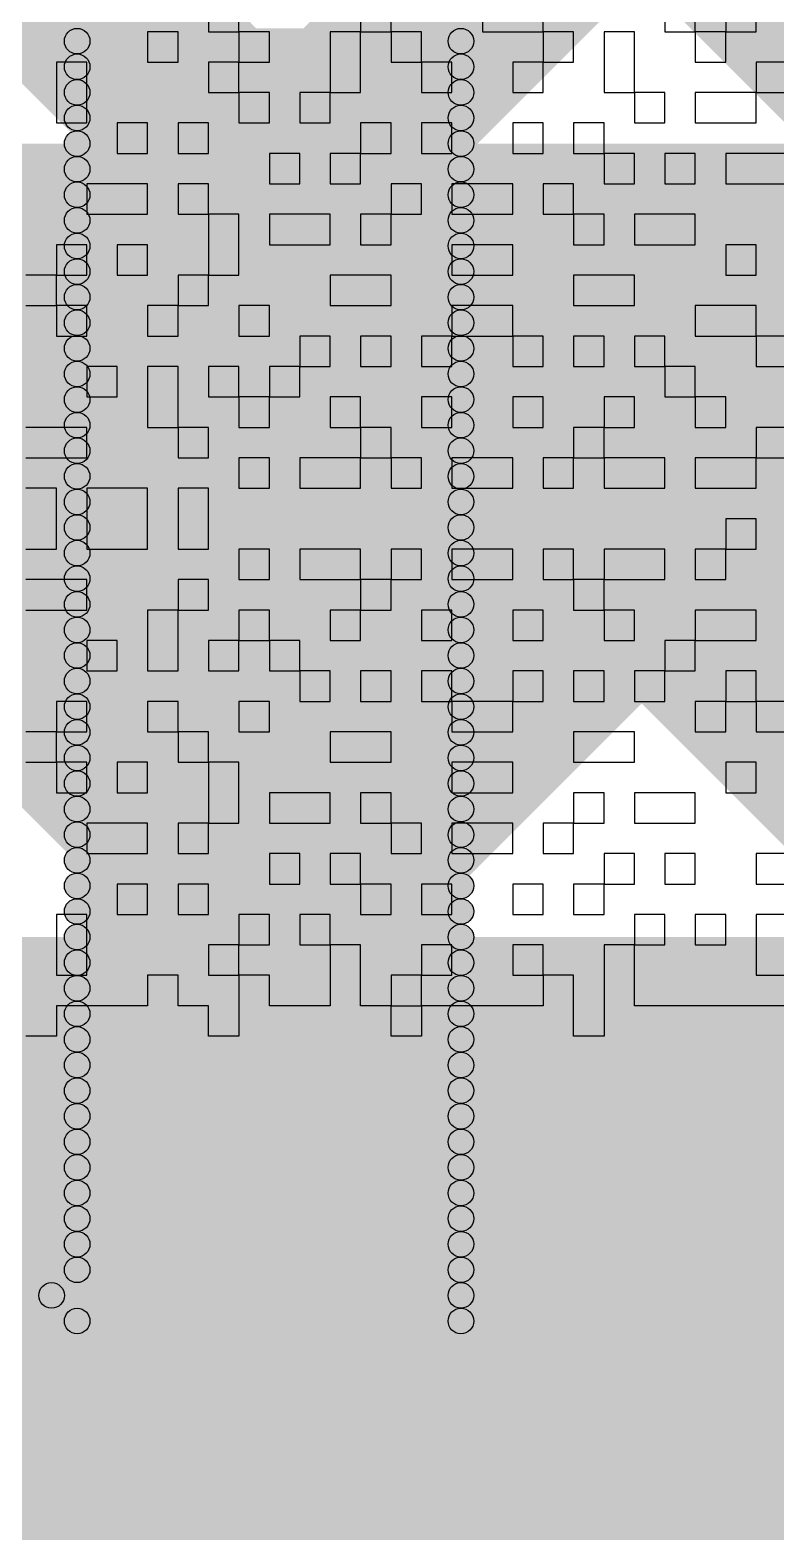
# Model space of a CAD drawing. Header units: millimetres. Extents: x 3.07 to 5.81, y 1.29 to 3.84.
# Drawn here: x 4.3602 to 4.3893, y 1.4328 to 1.4914 of the extents above; entities that cross this region are included whole.
import ezdxf

# ---------------------------------------------------------------- set-up
doc = ezdxf.new("R2010")
doc.units = ezdxf.units.MM
doc.header["$MEASUREMENT"] = 0
for name, color, linetype in [('BottomLayer', 5, 'Continuous'), ('BottomOverlay', 54, 'Continuous'), ('TopLayer', 1, 'Continuous'), ('TopOverlay', 2, 'Continuous')]:
    doc.layers.add(name, color=color, linetype=linetype)

msp = doc.modelspace()

# ---------------------------------------------------------------- hatches: boundary and pattern name
at = {"layer": 'BottomLayer'}
for points in [[(4.149, 1.467), (4.149, 1.487), (4.469, 1.487), (4.469, 1.467)], [(4.122, 1.396), (5.263, 1.396), (5.263, 1.456), (4.122, 1.456)]]:
    msp.add_hatch(color=5, dxfattribs=at).paths.add_polyline_path(points)
at = {"layer": 'BottomOverlay'}
h = msp.add_hatch(color=54, dxfattribs=at)
edge = h.paths.add_edge_path()
edge.add_arc((4.362, 1.491), 0.0005, 0, 360)
for points in [[(4.362, 1.4905), (4.362, 1.4915), (4.377, 1.4915), (4.377, 1.4905)], [(4.362, 1.4895), (4.362, 1.4905), (4.377, 1.4905), (4.377, 1.4895)], [(4.362, 1.4885), (4.362, 1.4895), (4.377, 1.4895), (4.377, 1.4885)], [(4.362, 1.4875), (4.362, 1.4885), (4.377, 1.4885), (4.377, 1.4875)], [(4.362, 1.4865), (4.362, 1.4875), (4.377, 1.4875), (4.377, 1.4865)], [(4.362, 1.4855), (4.362, 1.4865), (4.377, 1.4865), (4.377, 1.4855)], [(4.362, 1.4845), (4.362, 1.4855), (4.377, 1.4855), (4.377, 1.4845)], [(4.362, 1.4835), (4.362, 1.4845), (4.377, 1.4845), (4.377, 1.4835)], [(4.362, 1.4825), (4.362, 1.4835), (4.377, 1.4835), (4.377, 1.4825)], [(4.362, 1.4815), (4.362, 1.4825), (4.377, 1.4825), (4.377, 1.4815)], [(4.362, 1.4805), (4.362, 1.4815), (4.377, 1.4815), (4.377, 1.4805)], [(4.362, 1.4795), (4.362, 1.4805), (4.377, 1.4805), (4.377, 1.4795)], [(4.362, 1.4785), (4.362, 1.4795), (4.377, 1.4795), (4.377, 1.4785)], [(4.362, 1.4775), (4.362, 1.4785), (4.377, 1.4785), (4.377, 1.4775)], [(4.362, 1.4765), (4.362, 1.4775), (4.377, 1.4775), (4.377, 1.4765)], [(4.362, 1.4755), (4.362, 1.4765), (4.377, 1.4765), (4.377, 1.4755)], [(4.362, 1.4745), (4.362, 1.4755), (4.377, 1.4755), (4.377, 1.4745)], [(4.362, 1.4735), (4.362, 1.4745), (4.377, 1.4745), (4.377, 1.4735)], [(4.362, 1.4725), (4.362, 1.4735), (4.377, 1.4735), (4.377, 1.4725)], [(4.362, 1.4715), (4.362, 1.4725), (4.377, 1.4725), (4.377, 1.4715)], [(4.362, 1.4705), (4.362, 1.4715), (4.377, 1.4715), (4.377, 1.4705)], [(4.362, 1.4695), (4.362, 1.4705), (4.377, 1.4705), (4.377, 1.4695)], [(4.362, 1.4685), (4.362, 1.4695), (4.377, 1.4695), (4.377, 1.4685)], [(4.362, 1.4675), (4.362, 1.4685), (4.377, 1.4685), (4.377, 1.4675)], [(4.362, 1.4665), (4.362, 1.4675), (4.377, 1.4675), (4.377, 1.4665)], [(4.362, 1.4655), (4.362, 1.4665), (4.377, 1.4665), (4.377, 1.4655)], [(4.362, 1.4645), (4.362, 1.4655), (4.377, 1.4655), (4.377, 1.4645)], [(4.362, 1.4635), (4.362, 1.4645), (4.377, 1.4645), (4.377, 1.4635)], [(4.362, 1.4625), (4.362, 1.4635), (4.377, 1.4635), (4.377, 1.4625)], [(4.362, 1.4615), (4.362, 1.4625), (4.377, 1.4625), (4.377, 1.4615)], [(4.362, 1.4605), (4.362, 1.4615), (4.377, 1.4615), (4.377, 1.4605)], [(4.362, 1.4595), (4.362, 1.4605), (4.377, 1.4605), (4.377, 1.4595)], [(4.362, 1.4585), (4.362, 1.4595), (4.377, 1.4595), (4.377, 1.4585)], [(4.362, 1.4575), (4.362, 1.4585), (4.377, 1.4585), (4.377, 1.4575)], [(4.362, 1.4565), (4.362, 1.4575), (4.377, 1.4575), (4.377, 1.4565)], [(4.362, 1.4555), (4.362, 1.4565), (4.377, 1.4565), (4.377, 1.4555)], [(4.362, 1.4545), (4.362, 1.4555), (4.377, 1.4555), (4.377, 1.4545)], [(4.362, 1.4535), (4.362, 1.4545), (4.377, 1.4545), (4.377, 1.4535)], [(4.362, 1.4525), (4.362, 1.4535), (4.377, 1.4535), (4.377, 1.4525)], [(4.362, 1.4515), (4.362, 1.4525), (4.377, 1.4525), (4.377, 1.4515)], [(4.362, 1.4505), (4.362, 1.4515), (4.377, 1.4515), (4.377, 1.4505)], [(4.362, 1.4495), (4.362, 1.4505), (4.377, 1.4505), (4.377, 1.4495)], [(4.362, 1.4485), (4.362, 1.4495), (4.377, 1.4495), (4.377, 1.4485)], [(4.362, 1.4475), (4.362, 1.4485), (4.377, 1.4485), (4.377, 1.4475)], [(4.362, 1.4465), (4.362, 1.4475), (4.377, 1.4475), (4.377, 1.4465)], [(4.362, 1.4455), (4.362, 1.4465), (4.377, 1.4465), (4.377, 1.4455)], [(4.362, 1.4445), (4.362, 1.4455), (4.377, 1.4455), (4.377, 1.4445)], [(4.362, 1.4435), (4.362, 1.4445), (4.377, 1.4445), (4.377, 1.4435)], [(4.362, 1.4425), (4.362, 1.4435), (4.377, 1.4435), (4.377, 1.4425)], [(4.361, 1.4415), (4.361, 1.4425), (4.377, 1.4425), (4.377, 1.4415)], [(4.362, 1.4405), (4.362, 1.4415), (4.377, 1.4415), (4.377, 1.4405)]]:
    msp.add_hatch(color=54, dxfattribs=at).paths.add_polyline_path(points)
h = msp.add_hatch(color=54, dxfattribs=at)
edge = h.paths.add_edge_path()
edge.add_arc((4.377, 1.491), 0.0005, 0, 360)
h = msp.add_hatch(color=54, dxfattribs=at)
edge = h.paths.add_edge_path()
edge.add_arc((4.362, 1.49), 0.0005, 0, 360)
h = msp.add_hatch(color=54, dxfattribs=at)
edge = h.paths.add_edge_path()
edge.add_arc((4.377, 1.49), 0.0005, 0, 360)
h = msp.add_hatch(color=54, dxfattribs=at)
edge = h.paths.add_edge_path()
edge.add_arc((4.362, 1.489), 0.0005, 0, 360)
h = msp.add_hatch(color=54, dxfattribs=at)
edge = h.paths.add_edge_path()
edge.add_arc((4.377, 1.489), 0.0005, 0, 360)
h = msp.add_hatch(color=54, dxfattribs=at)
edge = h.paths.add_edge_path()
edge.add_arc((4.362, 1.488), 0.0005, 0, 360)
h = msp.add_hatch(color=54, dxfattribs=at)
edge = h.paths.add_edge_path()
edge.add_arc((4.377, 1.488), 0.0005, 0, 360)
h = msp.add_hatch(color=54, dxfattribs=at)
edge = h.paths.add_edge_path()
edge.add_arc((4.362, 1.487), 0.0005, 0, 360)
h = msp.add_hatch(color=54, dxfattribs=at)
edge = h.paths.add_edge_path()
edge.add_arc((4.377, 1.487), 0.0005, 0, 360)
h = msp.add_hatch(color=54, dxfattribs=at)
edge = h.paths.add_edge_path()
edge.add_arc((4.362, 1.486), 0.0005, 0, 360)
h = msp.add_hatch(color=54, dxfattribs=at)
edge = h.paths.add_edge_path()
edge.add_arc((4.377, 1.486), 0.0005, 0, 360)
h = msp.add_hatch(color=54, dxfattribs=at)
edge = h.paths.add_edge_path()
edge.add_arc((4.362, 1.485), 0.0005, 0, 360)
h = msp.add_hatch(color=54, dxfattribs=at)
edge = h.paths.add_edge_path()
edge.add_arc((4.377, 1.485), 0.0005, 0, 360)
h = msp.add_hatch(color=54, dxfattribs=at)
edge = h.paths.add_edge_path()
edge.add_arc((4.362, 1.484), 0.0005, 0, 360)
h = msp.add_hatch(color=54, dxfattribs=at)
edge = h.paths.add_edge_path()
edge.add_arc((4.377, 1.484), 0.0005, 0, 360)
h = msp.add_hatch(color=54, dxfattribs=at)
edge = h.paths.add_edge_path()
edge.add_arc((4.362, 1.483), 0.0005, 0, 360)
h = msp.add_hatch(color=54, dxfattribs=at)
edge = h.paths.add_edge_path()
edge.add_arc((4.377, 1.483), 0.0005, 0, 360)
h = msp.add_hatch(color=54, dxfattribs=at)
edge = h.paths.add_edge_path()
edge.add_arc((4.362, 1.482), 0.0005, 0, 360)
h = msp.add_hatch(color=54, dxfattribs=at)
edge = h.paths.add_edge_path()
edge.add_arc((4.377, 1.482), 0.0005, 0, 360)
h = msp.add_hatch(color=54, dxfattribs=at)
edge = h.paths.add_edge_path()
edge.add_arc((4.362, 1.481), 0.0005, 0, 360)
h = msp.add_hatch(color=54, dxfattribs=at)
edge = h.paths.add_edge_path()
edge.add_arc((4.377, 1.481), 0.0005, 0, 360)
h = msp.add_hatch(color=54, dxfattribs=at)
edge = h.paths.add_edge_path()
edge.add_arc((4.362, 1.48), 0.0005, 0, 360)
h = msp.add_hatch(color=54, dxfattribs=at)
edge = h.paths.add_edge_path()
edge.add_arc((4.377, 1.48), 0.0005, 0, 360)
h = msp.add_hatch(color=54, dxfattribs=at)
edge = h.paths.add_edge_path()
edge.add_arc((4.362, 1.479), 0.0005, 0, 360)
h = msp.add_hatch(color=54, dxfattribs=at)
edge = h.paths.add_edge_path()
edge.add_arc((4.377, 1.479), 0.0005, 0, 360)
h = msp.add_hatch(color=54, dxfattribs=at)
edge = h.paths.add_edge_path()
edge.add_arc((4.362, 1.478), 0.0005, 0, 360)
h = msp.add_hatch(color=54, dxfattribs=at)
edge = h.paths.add_edge_path()
edge.add_arc((4.377, 1.478), 0.0005, 0, 360)
h = msp.add_hatch(color=54, dxfattribs=at)
edge = h.paths.add_edge_path()
edge.add_arc((4.362, 1.477), 0.0005, 0, 360)
h = msp.add_hatch(color=54, dxfattribs=at)
edge = h.paths.add_edge_path()
edge.add_arc((4.377, 1.477), 0.0005, 0, 360)
h = msp.add_hatch(color=54, dxfattribs=at)
edge = h.paths.add_edge_path()
edge.add_arc((4.362, 1.476), 0.0005, 0, 360)
h = msp.add_hatch(color=54, dxfattribs=at)
edge = h.paths.add_edge_path()
edge.add_arc((4.377, 1.476), 0.0005, 0, 360)
h = msp.add_hatch(color=54, dxfattribs=at)
edge = h.paths.add_edge_path()
edge.add_arc((4.362, 1.475), 0.0005, 0, 360)
h = msp.add_hatch(color=54, dxfattribs=at)
edge = h.paths.add_edge_path()
edge.add_arc((4.377, 1.475), 0.0005, 0, 360)
h = msp.add_hatch(color=54, dxfattribs=at)
edge = h.paths.add_edge_path()
edge.add_arc((4.362, 1.474), 0.0005, 0, 360)
h = msp.add_hatch(color=54, dxfattribs=at)
edge = h.paths.add_edge_path()
edge.add_arc((4.377, 1.474), 0.0005, 0, 360)
h = msp.add_hatch(color=54, dxfattribs=at)
edge = h.paths.add_edge_path()
edge.add_arc((4.362, 1.473), 0.0005, 0, 360)
h = msp.add_hatch(color=54, dxfattribs=at)
edge = h.paths.add_edge_path()
edge.add_arc((4.377, 1.473), 0.0005, 0, 360)
h = msp.add_hatch(color=54, dxfattribs=at)
edge = h.paths.add_edge_path()
edge.add_arc((4.362, 1.472), 0.0005, 0, 360)
h = msp.add_hatch(color=54, dxfattribs=at)
edge = h.paths.add_edge_path()
edge.add_arc((4.377, 1.472), 0.0005, 0, 360)
h = msp.add_hatch(color=54, dxfattribs=at)
edge = h.paths.add_edge_path()
edge.add_arc((4.362, 1.471), 0.0005, 0, 360)
h = msp.add_hatch(color=54, dxfattribs=at)
edge = h.paths.add_edge_path()
edge.add_arc((4.377, 1.471), 0.0005, 0, 360)
h = msp.add_hatch(color=54, dxfattribs=at)
edge = h.paths.add_edge_path()
edge.add_arc((4.362, 1.47), 0.0005, 0, 360)
h = msp.add_hatch(color=54, dxfattribs=at)
edge = h.paths.add_edge_path()
edge.add_arc((4.377, 1.47), 0.0005, 0, 360)
h = msp.add_hatch(color=54, dxfattribs=at)
edge = h.paths.add_edge_path()
edge.add_arc((4.362, 1.469), 0.0005, 0, 360)
h = msp.add_hatch(color=54, dxfattribs=at)
edge = h.paths.add_edge_path()
edge.add_arc((4.377, 1.469), 0.0005, 0, 360)
h = msp.add_hatch(color=54, dxfattribs=at)
edge = h.paths.add_edge_path()
edge.add_arc((4.362, 1.468), 0.0005, 0, 360)
h = msp.add_hatch(color=54, dxfattribs=at)
edge = h.paths.add_edge_path()
edge.add_arc((4.377, 1.468), 0.0005, 0, 360)
h = msp.add_hatch(color=54, dxfattribs=at)
edge = h.paths.add_edge_path()
edge.add_arc((4.362, 1.467), 0.0005, 0, 360)
h = msp.add_hatch(color=54, dxfattribs=at)
edge = h.paths.add_edge_path()
edge.add_arc((4.377, 1.467), 0.0005, 0, 360)
h = msp.add_hatch(color=54, dxfattribs=at)
edge = h.paths.add_edge_path()
edge.add_arc((4.362, 1.466), 0.0005, 0, 360)
h = msp.add_hatch(color=54, dxfattribs=at)
edge = h.paths.add_edge_path()
edge.add_arc((4.377, 1.466), 0.0005, 0, 360)
h = msp.add_hatch(color=54, dxfattribs=at)
edge = h.paths.add_edge_path()
edge.add_arc((4.362, 1.465), 0.0005, 0, 360)
h = msp.add_hatch(color=54, dxfattribs=at)
edge = h.paths.add_edge_path()
edge.add_arc((4.377, 1.465), 0.0005, 0, 360)
h = msp.add_hatch(color=54, dxfattribs=at)
edge = h.paths.add_edge_path()
edge.add_arc((4.362, 1.464), 0.0005, 0, 360)
h = msp.add_hatch(color=54, dxfattribs=at)
edge = h.paths.add_edge_path()
edge.add_arc((4.377, 1.464), 0.0005, 0, 360)
h = msp.add_hatch(color=54, dxfattribs=at)
edge = h.paths.add_edge_path()
edge.add_arc((4.362, 1.463), 0.0005, 0, 360)
h = msp.add_hatch(color=54, dxfattribs=at)
edge = h.paths.add_edge_path()
edge.add_arc((4.377, 1.463), 0.0005, 0, 360)
h = msp.add_hatch(color=54, dxfattribs=at)
edge = h.paths.add_edge_path()
edge.add_arc((4.362, 1.462), 0.0005, 0, 360)
h = msp.add_hatch(color=54, dxfattribs=at)
edge = h.paths.add_edge_path()
edge.add_arc((4.377, 1.462), 0.0005, 0, 360)
h = msp.add_hatch(color=54, dxfattribs=at)
edge = h.paths.add_edge_path()
edge.add_arc((4.362, 1.461), 0.0005, 0, 360)
h = msp.add_hatch(color=54, dxfattribs=at)
edge = h.paths.add_edge_path()
edge.add_arc((4.377, 1.461), 0.0005, 0, 360)
h = msp.add_hatch(color=54, dxfattribs=at)
edge = h.paths.add_edge_path()
edge.add_arc((4.362, 1.46), 0.0005, 0, 360)
h = msp.add_hatch(color=54, dxfattribs=at)
edge = h.paths.add_edge_path()
edge.add_arc((4.377, 1.46), 0.0005, 0, 360)
h = msp.add_hatch(color=54, dxfattribs=at)
edge = h.paths.add_edge_path()
edge.add_arc((4.362, 1.459), 0.0005, 0, 360)
h = msp.add_hatch(color=54, dxfattribs=at)
edge = h.paths.add_edge_path()
edge.add_arc((4.377, 1.459), 0.0005, 0, 360)
h = msp.add_hatch(color=54, dxfattribs=at)
edge = h.paths.add_edge_path()
edge.add_arc((4.362, 1.458), 0.0005, 0, 360)
h = msp.add_hatch(color=54, dxfattribs=at)
edge = h.paths.add_edge_path()
edge.add_arc((4.377, 1.458), 0.0005, 0, 360)
h = msp.add_hatch(color=54, dxfattribs=at)
edge = h.paths.add_edge_path()
edge.add_arc((4.362, 1.457), 0.0005, 0, 360)
h = msp.add_hatch(color=54, dxfattribs=at)
edge = h.paths.add_edge_path()
edge.add_arc((4.377, 1.457), 0.0005, 0, 360)
h = msp.add_hatch(color=54, dxfattribs=at)
edge = h.paths.add_edge_path()
edge.add_arc((4.362, 1.456), 0.0005, 0, 360)
h = msp.add_hatch(color=54, dxfattribs=at)
edge = h.paths.add_edge_path()
edge.add_arc((4.377, 1.456), 0.0005, 0, 360)
h = msp.add_hatch(color=54, dxfattribs=at)
edge = h.paths.add_edge_path()
edge.add_arc((4.362, 1.455), 0.0005, 0, 360)
h = msp.add_hatch(color=54, dxfattribs=at)
edge = h.paths.add_edge_path()
edge.add_arc((4.377, 1.455), 0.0005, 0, 360)
h = msp.add_hatch(color=54, dxfattribs=at)
edge = h.paths.add_edge_path()
edge.add_arc((4.362, 1.454), 0.0005, 0, 360)
h = msp.add_hatch(color=54, dxfattribs=at)
edge = h.paths.add_edge_path()
edge.add_arc((4.377, 1.454), 0.0005, 0, 360)
h = msp.add_hatch(color=54, dxfattribs=at)
edge = h.paths.add_edge_path()
edge.add_arc((4.362, 1.453), 0.0005, 0, 360)
h = msp.add_hatch(color=54, dxfattribs=at)
edge = h.paths.add_edge_path()
edge.add_arc((4.377, 1.453), 0.0005, 0, 360)
h = msp.add_hatch(color=54, dxfattribs=at)
edge = h.paths.add_edge_path()
edge.add_arc((4.362, 1.452), 0.0005, 0, 360)
h = msp.add_hatch(color=54, dxfattribs=at)
edge = h.paths.add_edge_path()
edge.add_arc((4.377, 1.452), 0.0005, 0, 360)
h = msp.add_hatch(color=54, dxfattribs=at)
edge = h.paths.add_edge_path()
edge.add_arc((4.362, 1.451), 0.0005, 0, 360)
h = msp.add_hatch(color=54, dxfattribs=at)
edge = h.paths.add_edge_path()
edge.add_arc((4.377, 1.451), 0.0005, 0, 360)
h = msp.add_hatch(color=54, dxfattribs=at)
edge = h.paths.add_edge_path()
edge.add_arc((4.362, 1.45), 0.0005, 0, 360)
h = msp.add_hatch(color=54, dxfattribs=at)
edge = h.paths.add_edge_path()
edge.add_arc((4.377, 1.45), 0.0005, 0, 360)
h = msp.add_hatch(color=54, dxfattribs=at)
edge = h.paths.add_edge_path()
edge.add_arc((4.362, 1.449), 0.0005, 0, 360)
h = msp.add_hatch(color=54, dxfattribs=at)
edge = h.paths.add_edge_path()
edge.add_arc((4.377, 1.449), 0.0005, 0, 360)
h = msp.add_hatch(color=54, dxfattribs=at)
edge = h.paths.add_edge_path()
edge.add_arc((4.362, 1.448), 0.0005, 0, 360)
h = msp.add_hatch(color=54, dxfattribs=at)
edge = h.paths.add_edge_path()
edge.add_arc((4.377, 1.448), 0.0005, 0, 360)
h = msp.add_hatch(color=54, dxfattribs=at)
edge = h.paths.add_edge_path()
edge.add_arc((4.362, 1.447), 0.0005, 0, 360)
h = msp.add_hatch(color=54, dxfattribs=at)
edge = h.paths.add_edge_path()
edge.add_arc((4.377, 1.447), 0.0005, 0, 360)
h = msp.add_hatch(color=54, dxfattribs=at)
edge = h.paths.add_edge_path()
edge.add_arc((4.362, 1.446), 0.0005, 0, 360)
h = msp.add_hatch(color=54, dxfattribs=at)
edge = h.paths.add_edge_path()
edge.add_arc((4.377, 1.446), 0.0005, 0, 360)
h = msp.add_hatch(color=54, dxfattribs=at)
edge = h.paths.add_edge_path()
edge.add_arc((4.362, 1.445), 0.0005, 0, 360)
h = msp.add_hatch(color=54, dxfattribs=at)
edge = h.paths.add_edge_path()
edge.add_arc((4.377, 1.445), 0.0005, 0, 360)
h = msp.add_hatch(color=54, dxfattribs=at)
edge = h.paths.add_edge_path()
edge.add_arc((4.362, 1.444), 0.0005, 0, 360)
h = msp.add_hatch(color=54, dxfattribs=at)
edge = h.paths.add_edge_path()
edge.add_arc((4.377, 1.444), 0.0005, 0, 360)
h = msp.add_hatch(color=54, dxfattribs=at)
edge = h.paths.add_edge_path()
edge.add_arc((4.362, 1.443), 0.0005, 0, 360)
h = msp.add_hatch(color=54, dxfattribs=at)
edge = h.paths.add_edge_path()
edge.add_arc((4.377, 1.443), 0.0005, 0, 360)
h = msp.add_hatch(color=54, dxfattribs=at)
edge = h.paths.add_edge_path()
edge.add_arc((4.361, 1.442), 0.0005, 0, 360)
h = msp.add_hatch(color=54, dxfattribs=at)
edge = h.paths.add_edge_path()
edge.add_arc((4.377, 1.442), 0.0005, 0, 360)
h = msp.add_hatch(color=54, dxfattribs=at)
edge = h.paths.add_edge_path()
edge.add_arc((4.362, 1.441), 0.0005, 0, 360)
h = msp.add_hatch(color=54, dxfattribs=at)
edge = h.paths.add_edge_path()
edge.add_arc((4.377, 1.441), 0.0005, 0, 360)
at = {"layer": 'TopLayer'}
for points in [[(4.260825, 1.370172), (4.255168, 1.375828), (4.685168, 1.805828), (4.690825, 1.800172)], [(4.28911, 1.370172), (4.283453, 1.375828), (4.713453, 1.805828), (4.71911, 1.800172)], [(4.317394, 1.370172), (4.311737, 1.375828), (4.741737, 1.805828), (4.747394, 1.800172)], [(4.236172, 1.641301), (4.241828, 1.646958), (4.512958, 1.375828), (4.507301, 1.370172)], [(4.236172, 1.613017), (4.241828, 1.618674), (4.484674, 1.375828), (4.479017, 1.370172)], [(4.236172, 1.584733), (4.241828, 1.59039), (4.45639, 1.375828), (4.450733, 1.370172)], [(4.236172, 1.556448), (4.241828, 1.562105), (4.428105, 1.375828), (4.422448, 1.370172)]]:
    msp.add_hatch(color=1, dxfattribs=at).paths.add_polyline_path(points)

# ---------------------------------------------------------------- linework, layer by layer
at = {"layer": 'BottomOverlay'}
for centre in [(4.362, 1.491), (4.377, 1.491), (4.362, 1.49), (4.377, 1.49), (4.362, 1.489), (4.377, 1.489), (4.362, 1.488), (4.377, 1.488), (4.362, 1.487), (4.377, 1.487), (4.362, 1.486), (4.377, 1.486), (4.362, 1.485), (4.377, 1.485), (4.362, 1.484), (4.377, 1.484), (4.362, 1.483), (4.377, 1.483), (4.362, 1.482), (4.377, 1.482), (4.362, 1.481), (4.377, 1.481), (4.362, 1.48), (4.377, 1.48), (4.362, 1.479), (4.377, 1.479), (4.362, 1.478), (4.377, 1.478), (4.362, 1.477), (4.377, 1.477), (4.362, 1.476), (4.377, 1.476), (4.362, 1.475), (4.377, 1.475), (4.362, 1.474), (4.377, 1.474), (4.362, 1.473), (4.377, 1.473), (4.362, 1.472), (4.377, 1.472), (4.362, 1.471), (4.377, 1.471), (4.362, 1.47), (4.377, 1.47), (4.362, 1.469), (4.377, 1.469), (4.362, 1.468), (4.377, 1.468), (4.362, 1.467), (4.377, 1.467), (4.362, 1.466), (4.377, 1.466), (4.362, 1.465), (4.377, 1.465), (4.362, 1.464), (4.377, 1.464), (4.362, 1.463), (4.377, 1.463), (4.362, 1.462), (4.377, 1.462), (4.362, 1.461), (4.377, 1.461), (4.362, 1.46), (4.377, 1.46), (4.362, 1.459), (4.377, 1.459), (4.362, 1.458), (4.377, 1.458), (4.362, 1.457), (4.377, 1.457), (4.362, 1.456), (4.377, 1.456), (4.362, 1.455), (4.377, 1.455), (4.362, 1.454), (4.377, 1.454), (4.362, 1.453), (4.377, 1.453), (4.362, 1.452), (4.377, 1.452), (4.362, 1.451), (4.377, 1.451), (4.362, 1.45), (4.377, 1.45), (4.362, 1.449), (4.377, 1.449), (4.362, 1.448), (4.377, 1.448), (4.362, 1.447), (4.377, 1.447), (4.362, 1.446), (4.377, 1.446), (4.362, 1.445), (4.377, 1.445), (4.362, 1.444), (4.377, 1.444), (4.362, 1.443), (4.377, 1.443), (4.361, 1.442), (4.377, 1.442), (4.362, 1.441), (4.377, 1.441)]:
    msp.add_circle(centre, 0.0005, dxfattribs=at)
at = {"layer": 'TopOverlay'}
for p, q in [((4.367134, 1.492562), (4.367134, 1.491372)), ((4.368323, 1.491372), (4.368323, 1.492562)), ((4.373081, 1.492562), (4.373081, 1.491372)), ((4.37427, 1.491372), (4.37427, 1.492562)), ((4.377838, 1.492562), (4.377838, 1.491372)), ((4.380216, 1.491372), (4.380216, 1.492562)), ((4.384973, 1.492562), (4.384973, 1.491372)), ((4.386162, 1.491372), (4.386162, 1.492562)), ((4.387352, 1.492562), (4.387352, 1.491372)), ((4.388541, 1.491372), (4.388541, 1.492562)), ((4.365945, 1.491372), (4.364756, 1.491372)), ((4.364756, 1.491372), (4.364756, 1.490183)), ((4.365945, 1.490183), (4.365945, 1.491372)), ((4.367134, 1.491372), (4.368323, 1.491372)), ((4.368323, 1.491372), (4.368323, 1.490183)), ((4.369513, 1.491372), (4.368323, 1.491372)), ((4.369513, 1.490183), (4.369513, 1.491372)), ((4.373081, 1.491372), (4.371891, 1.491372)), ((4.371891, 1.491372), (4.371891, 1.490183)), ((4.373081, 1.491372), (4.37427, 1.491372)), ((4.373081, 1.490183), (4.373081, 1.491372)), ((4.37427, 1.491372), (4.37427, 1.490183)), ((4.375459, 1.491372), (4.37427, 1.491372)), ((4.375459, 1.490183), (4.375459, 1.491372)), ((4.377838, 1.491372), (4.380216, 1.491372)), ((4.380216, 1.491372), (4.380216, 1.490183)), ((4.381405, 1.491372), (4.380216, 1.491372)), ((4.381405, 1.490183), (4.381405, 1.491372)), ((4.383784, 1.491372), (4.382595, 1.491372)), ((4.382595, 1.491372), (4.382595, 1.490183)), ((4.383784, 1.490183), (4.383784, 1.491372)), ((4.384973, 1.491372), (4.386162, 1.491372)), ((4.386162, 1.491372), (4.386162, 1.490183)), ((4.387352, 1.491372), (4.386162, 1.491372)), ((4.387352, 1.491372), (4.388541, 1.491372)), ((4.387352, 1.490183), (4.387352, 1.491372)), ((4.362377, 1.490183), (4.361188, 1.490183)), ((4.361188, 1.490183), (4.361188, 1.488994)), ((4.362377, 1.488994), (4.362377, 1.490183)), ((4.364756, 1.490183), (4.365945, 1.490183)), ((4.368323, 1.490183), (4.367134, 1.490183)), ((4.367134, 1.490183), (4.367134, 1.488994)), ((4.368323, 1.490183), (4.369513, 1.490183)), ((4.368323, 1.488994), (4.368323, 1.490183)), ((4.371891, 1.490183), (4.371891, 1.488994)), ((4.373081, 1.488994), (4.373081, 1.490183)), ((4.37427, 1.490183), (4.375459, 1.490183)), ((4.375459, 1.490183), (4.375459, 1.488994)), ((4.376648, 1.490183), (4.375459, 1.490183)), ((4.376648, 1.488994), (4.376648, 1.490183)), ((4.380216, 1.490183), (4.379027, 1.490183)), ((4.379027, 1.490183), (4.379027, 1.488994)), ((4.380216, 1.490183), (4.381405, 1.490183)), ((4.380216, 1.488994), (4.380216, 1.490183)), ((4.382595, 1.490183), (4.382595, 1.488994)), ((4.383784, 1.488994), (4.383784, 1.490183)), ((4.386162, 1.490183), (4.387352, 1.490183)), ((4.38973, 1.490183), (4.388541, 1.490183)), ((4.388541, 1.490183), (4.388541, 1.488994)), ((4.361188, 1.488994), (4.361188, 1.487805)), ((4.362377, 1.487805), (4.362377, 1.488994)), ((4.367134, 1.488994), (4.368323, 1.488994)), ((4.368323, 1.488994), (4.368323, 1.487805)), ((4.369513, 1.488994), (4.368323, 1.488994)), ((4.369513, 1.487805), (4.369513, 1.488994)), ((4.371891, 1.488994), (4.370702, 1.488994)), ((4.370702, 1.488994), (4.370702, 1.487805)), ((4.371891, 1.488994), (4.373081, 1.488994)), ((4.371891, 1.487805), (4.371891, 1.488994)), ((4.375459, 1.488994), (4.376648, 1.488994)), ((4.379027, 1.488994), (4.380216, 1.488994)), ((4.382595, 1.488994), (4.383784, 1.488994)), ((4.383784, 1.488994), (4.383784, 1.487805)), ((4.384973, 1.488994), (4.383784, 1.488994)), ((4.384973, 1.487805), (4.384973, 1.488994)), ((4.388541, 1.488994), (4.386162, 1.488994)), ((4.386162, 1.488994), (4.386162, 1.487805)), ((4.388541, 1.488994), (4.38973, 1.488994)), ((4.388541, 1.487805), (4.388541, 1.488994)), ((4.361188, 1.487805), (4.362377, 1.487805)), ((4.364756, 1.487805), (4.363567, 1.487805)), ((4.363567, 1.487805), (4.363567, 1.486615)), ((4.364756, 1.486615), (4.364756, 1.487805)), ((4.367134, 1.487805), (4.365945, 1.487805)), ((4.365945, 1.487805), (4.365945, 1.486615)), ((4.367134, 1.486615), (4.367134, 1.487805)), ((4.368323, 1.487805), (4.369513, 1.487805)), ((4.370702, 1.487805), (4.371891, 1.487805)), ((4.37427, 1.487805), (4.373081, 1.487805)), ((4.373081, 1.487805), (4.373081, 1.486615)), ((4.37427, 1.486615), (4.37427, 1.487805)), ((4.376648, 1.487805), (4.375459, 1.487805)), ((4.375459, 1.487805), (4.375459, 1.486615)), ((4.376648, 1.486615), (4.376648, 1.487805)), ((4.380216, 1.487805), (4.379027, 1.487805)), ((4.379027, 1.487805), (4.379027, 1.486615)), ((4.380216, 1.486615), (4.380216, 1.487805)), ((4.382595, 1.487805), (4.381405, 1.487805)), ((4.381405, 1.487805), (4.381405, 1.486615)), ((4.382595, 1.486615), (4.382595, 1.487805)), ((4.383784, 1.487805), (4.384973, 1.487805)), ((4.386162, 1.487805), (4.388541, 1.487805)), ((4.363567, 1.486615), (4.364756, 1.486615)), ((4.365945, 1.486615), (4.367134, 1.486615)), ((4.370702, 1.486615), (4.369513, 1.486615)), ((4.369513, 1.486615), (4.369513, 1.485426)), ((4.370702, 1.485426), (4.370702, 1.486615)), ((4.373081, 1.486615), (4.371891, 1.486615)), ((4.371891, 1.486615), (4.371891, 1.485426)), ((4.373081, 1.486615), (4.37427, 1.486615)), ((4.373081, 1.485426), (4.373081, 1.486615)), ((4.375459, 1.486615), (4.376648, 1.486615)), ((4.379027, 1.486615), (4.380216, 1.486615)), ((4.381405, 1.486615), (4.382595, 1.486615)), ((4.382595, 1.486615), (4.382595, 1.485426)), ((4.383784, 1.486615), (4.382595, 1.486615)), ((4.383784, 1.485426), (4.383784, 1.486615)), ((4.386162, 1.486615), (4.384973, 1.486615)), ((4.384973, 1.486615), (4.384973, 1.485426)), ((4.386162, 1.485426), (4.386162, 1.486615)), ((4.38973, 1.486615), (4.387352, 1.486615)), ((4.387352, 1.486615), (4.387352, 1.485426)), ((4.364756, 1.485426), (4.362377, 1.485426)), ((4.362377, 1.485426), (4.362377, 1.484237)), ((4.364756, 1.484237), (4.364756, 1.485426)), ((4.367134, 1.485426), (4.365945, 1.485426)), ((4.365945, 1.485426), (4.365945, 1.484237)), ((4.367134, 1.484237), (4.367134, 1.485426)), ((4.369513, 1.485426), (4.370702, 1.485426)), ((4.371891, 1.485426), (4.373081, 1.485426)), ((4.375459, 1.485426), (4.37427, 1.485426)), ((4.37427, 1.485426), (4.37427, 1.484237)), ((4.375459, 1.484237), (4.375459, 1.485426)), ((4.379027, 1.485426), (4.376648, 1.485426)), ((4.376648, 1.485426), (4.376648, 1.484237)), ((4.379027, 1.484237), (4.379027, 1.485426)), ((4.381405, 1.485426), (4.380216, 1.485426)), ((4.380216, 1.485426), (4.380216, 1.484237)), ((4.381405, 1.484237), (4.381405, 1.485426)), ((4.382595, 1.485426), (4.383784, 1.485426)), ((4.384973, 1.485426), (4.386162, 1.485426)), ((4.387352, 1.485426), (4.38973, 1.485426)), ((4.362377, 1.484237), (4.364756, 1.484237)), ((4.365945, 1.484237), (4.367134, 1.484237)), ((4.367134, 1.484237), (4.367134, 1.483048)), ((4.368323, 1.484237), (4.367134, 1.484237)), ((4.368323, 1.483048), (4.368323, 1.484237)), ((4.371891, 1.484237), (4.369513, 1.484237)), ((4.369513, 1.484237), (4.369513, 1.483048)), ((4.371891, 1.483048), (4.371891, 1.484237)), ((4.37427, 1.484237), (4.373081, 1.484237)), ((4.373081, 1.484237), (4.373081, 1.483048)), ((4.37427, 1.484237), (4.375459, 1.484237)), ((4.37427, 1.483048), (4.37427, 1.484237)), ((4.376648, 1.484237), (4.379027, 1.484237)), ((4.380216, 1.484237), (4.381405, 1.484237)), ((4.381405, 1.484237), (4.381405, 1.483048)), ((4.382595, 1.484237), (4.381405, 1.484237)), ((4.382595, 1.483048), (4.382595, 1.484237)), ((4.386162, 1.484237), (4.383784, 1.484237)), ((4.383784, 1.484237), (4.383784, 1.483048)), ((4.386162, 1.483048), (4.386162, 1.484237)), ((4.362377, 1.483048), (4.361188, 1.483048)), ((4.361188, 1.483048), (4.361188, 1.481858)), ((4.362377, 1.481858), (4.362377, 1.483048)), ((4.364756, 1.483048), (4.363567, 1.483048)), ((4.363567, 1.483048), (4.363567, 1.481858)), ((4.364756, 1.481858), (4.364756, 1.483048)), ((4.367134, 1.483048), (4.367134, 1.481858)), ((4.368323, 1.481858), (4.368323, 1.483048)), ((4.369513, 1.483048), (4.371891, 1.483048)), ((4.373081, 1.483048), (4.37427, 1.483048)), ((4.379027, 1.483048), (4.376648, 1.483048)), ((4.376648, 1.483048), (4.376648, 1.481858)), ((4.379027, 1.481858), (4.379027, 1.483048)), ((4.381405, 1.483048), (4.382595, 1.483048)), ((4.383784, 1.483048), (4.386162, 1.483048)), ((4.388541, 1.483048), (4.387352, 1.483048)), ((4.387352, 1.483048), (4.387352, 1.481858)), ((4.388541, 1.481858), (4.388541, 1.483048)), ((4.361188, 1.481858), (4.359999, 1.481858)), ((4.361188, 1.481858), (4.362377, 1.481858)), ((4.361188, 1.480669), (4.361188, 1.481858)), ((4.363567, 1.481858), (4.364756, 1.481858)), ((4.367134, 1.481858), (4.365945, 1.481858)), ((4.365945, 1.481858), (4.365945, 1.480669)), ((4.367134, 1.481858), (4.368323, 1.481858)), ((4.367134, 1.480669), (4.367134, 1.481858)), ((4.37427, 1.481858), (4.371891, 1.481858)), ((4.371891, 1.481858), (4.371891, 1.480669)), ((4.37427, 1.480669), (4.37427, 1.481858)), ((4.376648, 1.481858), (4.379027, 1.481858)), ((4.383784, 1.481858), (4.381405, 1.481858)), ((4.381405, 1.481858), (4.381405, 1.480669)), ((4.383784, 1.480669), (4.383784, 1.481858)), ((4.387352, 1.481858), (4.388541, 1.481858)), ((4.359999, 1.480669), (4.361188, 1.480669)), ((4.361188, 1.480669), (4.361188, 1.47948)), ((4.362377, 1.480669), (4.361188, 1.480669)), ((4.362377, 1.47948), (4.362377, 1.480669)), ((4.365945, 1.480669), (4.364756, 1.480669)), ((4.364756, 1.480669), (4.364756, 1.47948)), ((4.365945, 1.480669), (4.367134, 1.480669)), ((4.365945, 1.47948), (4.365945, 1.480669)), ((4.369513, 1.480669), (4.368323, 1.480669)), ((4.368323, 1.480669), (4.368323, 1.47948)), ((4.369513, 1.47948), (4.369513, 1.480669)), ((4.371891, 1.480669), (4.37427, 1.480669)), ((4.379027, 1.480669), (4.376648, 1.480669)), ((4.376648, 1.480669), (4.376648, 1.47948)), ((4.379027, 1.47948), (4.379027, 1.480669)), ((4.381405, 1.480669), (4.383784, 1.480669)), ((4.388541, 1.480669), (4.386162, 1.480669)), ((4.386162, 1.480669), (4.386162, 1.47948)), ((4.388541, 1.47948), (4.388541, 1.480669)), ((4.361188, 1.47948), (4.362377, 1.47948)), ((4.364756, 1.47948), (4.365945, 1.47948)), ((4.368323, 1.47948), (4.369513, 1.47948)), ((4.371891, 1.47948), (4.370702, 1.47948)), ((4.370702, 1.47948), (4.370702, 1.478291)), ((4.371891, 1.478291), (4.371891, 1.47948)), ((4.37427, 1.47948), (4.373081, 1.47948)), ((4.373081, 1.47948), (4.373081, 1.478291)), ((4.37427, 1.478291), (4.37427, 1.47948)), ((4.376648, 1.47948), (4.375459, 1.47948)), ((4.375459, 1.47948), (4.375459, 1.478291)), ((4.376648, 1.47948), (4.379027, 1.47948)), ((4.376648, 1.478291), (4.376648, 1.47948)), ((4.379027, 1.47948), (4.379027, 1.478291)), ((4.380216, 1.47948), (4.379027, 1.47948)), ((4.380216, 1.478291), (4.380216, 1.47948)), ((4.382595, 1.47948), (4.381405, 1.47948)), ((4.381405, 1.47948), (4.381405, 1.478291)), ((4.382595, 1.478291), (4.382595, 1.47948)), ((4.384973, 1.47948), (4.383784, 1.47948)), ((4.383784, 1.47948), (4.383784, 1.478291)), ((4.384973, 1.478291), (4.384973, 1.47948)), ((4.386162, 1.47948), (4.388541, 1.47948)), ((4.388541, 1.47948), (4.388541, 1.478291)), ((4.38973, 1.47948), (4.388541, 1.47948)), ((4.363567, 1.478291), (4.362377, 1.478291)), ((4.362377, 1.478291), (4.362377, 1.477101)), ((4.363567, 1.477101), (4.363567, 1.478291)), ((4.365945, 1.478291), (4.364756, 1.478291)), ((4.364756, 1.478291), (4.364756, 1.477101)), ((4.365945, 1.477101), (4.365945, 1.478291)), ((4.368323, 1.478291), (4.367134, 1.478291)), ((4.367134, 1.478291), (4.367134, 1.477101)), ((4.368323, 1.477101), (4.368323, 1.478291)), ((4.370702, 1.478291), (4.369513, 1.478291)), ((4.369513, 1.478291), (4.369513, 1.477101)), ((4.370702, 1.478291), (4.371891, 1.478291)), ((4.370702, 1.477101), (4.370702, 1.478291)), ((4.373081, 1.478291), (4.37427, 1.478291)), ((4.375459, 1.478291), (4.376648, 1.478291)), ((4.379027, 1.478291), (4.380216, 1.478291)), ((4.381405, 1.478291), (4.382595, 1.478291)), ((4.383784, 1.478291), (4.384973, 1.478291)), ((4.384973, 1.478291), (4.384973, 1.477101)), ((4.386162, 1.478291), (4.384973, 1.478291)), ((4.386162, 1.477101), (4.386162, 1.478291)), ((4.388541, 1.478291), (4.38973, 1.478291)), ((4.362377, 1.477101), (4.363567, 1.477101)), ((4.364756, 1.477101), (4.364756, 1.475912)), ((4.365945, 1.475912), (4.365945, 1.477101)), ((4.367134, 1.477101), (4.368323, 1.477101)), ((4.368323, 1.477101), (4.368323, 1.475912)), ((4.369513, 1.477101), (4.368323, 1.477101)), ((4.369513, 1.477101), (4.370702, 1.477101)), ((4.369513, 1.475912), (4.369513, 1.477101)), ((4.373081, 1.477101), (4.371891, 1.477101)), ((4.371891, 1.477101), (4.371891, 1.475912)), ((4.373081, 1.475912), (4.373081, 1.477101)), ((4.376648, 1.477101), (4.375459, 1.477101)), ((4.375459, 1.477101), (4.375459, 1.475912)), ((4.376648, 1.475912), (4.376648, 1.477101)), ((4.380216, 1.477101), (4.379027, 1.477101)), ((4.379027, 1.477101), (4.379027, 1.475912)), ((4.380216, 1.475912), (4.380216, 1.477101)), ((4.383784, 1.477101), (4.382595, 1.477101)), ((4.382595, 1.477101), (4.382595, 1.475912)), ((4.383784, 1.475912), (4.383784, 1.477101)), ((4.384973, 1.477101), (4.386162, 1.477101)), ((4.386162, 1.477101), (4.386162, 1.475912)), ((4.387352, 1.477101), (4.386162, 1.477101)), ((4.387352, 1.475912), (4.387352, 1.477101)), ((4.362377, 1.475912), (4.359999, 1.475912)), ((4.362377, 1.474723), (4.362377, 1.475912)), ((4.364756, 1.475912), (4.365945, 1.475912)), ((4.365945, 1.475912), (4.365945, 1.474723)), ((4.367134, 1.475912), (4.365945, 1.475912)), ((4.367134, 1.474723), (4.367134, 1.475912)), ((4.368323, 1.475912), (4.369513, 1.475912)), ((4.371891, 1.475912), (4.373081, 1.475912)), ((4.373081, 1.475912), (4.373081, 1.474723)), ((4.37427, 1.475912), (4.373081, 1.475912)), ((4.37427, 1.474723), (4.37427, 1.475912)), ((4.375459, 1.475912), (4.376648, 1.475912)), ((4.379027, 1.475912), (4.380216, 1.475912)), ((4.382595, 1.475912), (4.381405, 1.475912)), ((4.381405, 1.475912), (4.381405, 1.474723)), ((4.382595, 1.475912), (4.383784, 1.475912)), ((4.382595, 1.474723), (4.382595, 1.475912)), ((4.386162, 1.475912), (4.387352, 1.475912)), ((4.38973, 1.475912), (4.388541, 1.475912)), ((4.388541, 1.475912), (4.388541, 1.474723)), ((4.359999, 1.474723), (4.362377, 1.474723)), ((4.365945, 1.474723), (4.367134, 1.474723)), ((4.369513, 1.474723), (4.368323, 1.474723)), ((4.368323, 1.474723), (4.368323, 1.473534)), ((4.369513, 1.473534), (4.369513, 1.474723)), ((4.373081, 1.474723), (4.370702, 1.474723)), ((4.370702, 1.474723), (4.370702, 1.473534)), ((4.373081, 1.474723), (4.37427, 1.474723)), ((4.373081, 1.473534), (4.373081, 1.474723)), ((4.37427, 1.474723), (4.37427, 1.473534)), ((4.375459, 1.474723), (4.37427, 1.474723)), ((4.375459, 1.473534), (4.375459, 1.474723)), ((4.379027, 1.474723), (4.376648, 1.474723)), ((4.376648, 1.474723), (4.376648, 1.473534)), ((4.379027, 1.473534), (4.379027, 1.474723)), ((4.381405, 1.474723), (4.380216, 1.474723)), ((4.380216, 1.474723), (4.380216, 1.473534)), ((4.381405, 1.474723), (4.382595, 1.474723)), ((4.381405, 1.473534), (4.381405, 1.474723)), ((4.382595, 1.474723), (4.382595, 1.473534)), ((4.384973, 1.474723), (4.382595, 1.474723)), ((4.384973, 1.473534), (4.384973, 1.474723)), ((4.388541, 1.474723), (4.386162, 1.474723)), ((4.386162, 1.474723), (4.386162, 1.473534)), ((4.388541, 1.474723), (4.38973, 1.474723)), ((4.388541, 1.473534), (4.388541, 1.474723)), ((4.361188, 1.473534), (4.359999, 1.473534)), ((4.361188, 1.472344), (4.361188, 1.473534)), ((4.364756, 1.473534), (4.362377, 1.473534)), ((4.362377, 1.473534), (4.362377, 1.472344)), ((4.364756, 1.472344), (4.364756, 1.473534)), ((4.367134, 1.473534), (4.365945, 1.473534)), ((4.365945, 1.473534), (4.365945, 1.472344)), ((4.367134, 1.472344), (4.367134, 1.473534)), ((4.368323, 1.473534), (4.369513, 1.473534)), ((4.370702, 1.473534), (4.373081, 1.473534)), ((4.37427, 1.473534), (4.375459, 1.473534)), ((4.376648, 1.473534), (4.379027, 1.473534)), ((4.380216, 1.473534), (4.381405, 1.473534)), ((4.382595, 1.473534), (4.384973, 1.473534)), ((4.386162, 1.473534), (4.388541, 1.473534)), ((4.361188, 1.471155), (4.361188, 1.472344)), ((4.362377, 1.472344), (4.362377, 1.471155)), ((4.364756, 1.471155), (4.364756, 1.472344)), ((4.365945, 1.472344), (4.365945, 1.471155)), ((4.367134, 1.471155), (4.367134, 1.472344)), ((4.388541, 1.472344), (4.387352, 1.472344)), ((4.387352, 1.472344), (4.387352, 1.471155)), ((4.388541, 1.471155), (4.388541, 1.472344)), ((4.359999, 1.471155), (4.361188, 1.471155)), ((4.362377, 1.471155), (4.364756, 1.471155)), ((4.365945, 1.471155), (4.367134, 1.471155)), ((4.369513, 1.471155), (4.368323, 1.471155)), ((4.368323, 1.471155), (4.368323, 1.469966)), ((4.369513, 1.469966), (4.369513, 1.471155)), ((4.373081, 1.471155), (4.370702, 1.471155)), ((4.370702, 1.471155), (4.370702, 1.469966)), ((4.373081, 1.469966), (4.373081, 1.471155)), ((4.375459, 1.471155), (4.37427, 1.471155)), ((4.37427, 1.471155), (4.37427, 1.469966)), ((4.375459, 1.469966), (4.375459, 1.471155)), ((4.379027, 1.471155), (4.376648, 1.471155)), ((4.376648, 1.471155), (4.376648, 1.469966)), ((4.379027, 1.469966), (4.379027, 1.471155)), ((4.381405, 1.471155), (4.380216, 1.471155)), ((4.380216, 1.471155), (4.380216, 1.469966)), ((4.381405, 1.469966), (4.381405, 1.471155)), ((4.384973, 1.471155), (4.382595, 1.471155)), ((4.382595, 1.471155), (4.382595, 1.469966)), ((4.384973, 1.469966), (4.384973, 1.471155)), ((4.387352, 1.471155), (4.386162, 1.471155)), ((4.386162, 1.471155), (4.386162, 1.469966)), ((4.387352, 1.471155), (4.388541, 1.471155)), ((4.387352, 1.469966), (4.387352, 1.471155)), ((4.362377, 1.469966), (4.359999, 1.469966)), ((4.362377, 1.468777), (4.362377, 1.469966)), ((4.367134, 1.469966), (4.365945, 1.469966)), ((4.365945, 1.469966), (4.365945, 1.468777)), ((4.367134, 1.468777), (4.367134, 1.469966)), ((4.368323, 1.469966), (4.369513, 1.469966)), ((4.370702, 1.469966), (4.373081, 1.469966)), ((4.373081, 1.469966), (4.373081, 1.468777)), ((4.37427, 1.469966), (4.373081, 1.469966)), ((4.37427, 1.469966), (4.375459, 1.469966)), ((4.37427, 1.468777), (4.37427, 1.469966)), ((4.376648, 1.469966), (4.379027, 1.469966)), ((4.380216, 1.469966), (4.381405, 1.469966)), ((4.381405, 1.469966), (4.381405, 1.468777)), ((4.382595, 1.469966), (4.381405, 1.469966)), ((4.382595, 1.469966), (4.384973, 1.469966)), ((4.382595, 1.468777), (4.382595, 1.469966)), ((4.386162, 1.469966), (4.387352, 1.469966)), ((4.359999, 1.468777), (4.362377, 1.468777)), ((4.365945, 1.468777), (4.364756, 1.468777)), ((4.364756, 1.468777), (4.364756, 1.467587)), ((4.365945, 1.468777), (4.367134, 1.468777)), ((4.365945, 1.467587), (4.365945, 1.468777)), ((4.369513, 1.468777), (4.368323, 1.468777)), ((4.368323, 1.468777), (4.368323, 1.467587)), ((4.369513, 1.467587), (4.369513, 1.468777)), ((4.373081, 1.468777), (4.371891, 1.468777)), ((4.371891, 1.468777), (4.371891, 1.467587)), ((4.373081, 1.468777), (4.37427, 1.468777)), ((4.373081, 1.467587), (4.373081, 1.468777)), ((4.376648, 1.468777), (4.375459, 1.468777)), ((4.375459, 1.468777), (4.375459, 1.467587)), ((4.376648, 1.467587), (4.376648, 1.468777)), ((4.380216, 1.468777), (4.379027, 1.468777)), ((4.379027, 1.468777), (4.379027, 1.467587)), ((4.380216, 1.467587), (4.380216, 1.468777)), ((4.381405, 1.468777), (4.382595, 1.468777)), ((4.382595, 1.468777), (4.382595, 1.467587)), ((4.383784, 1.468777), (4.382595, 1.468777)), ((4.383784, 1.467587), (4.383784, 1.468777)), ((4.388541, 1.468777), (4.386162, 1.468777)), ((4.386162, 1.468777), (4.386162, 1.467587)), ((4.388541, 1.467587), (4.388541, 1.468777)), ((4.363567, 1.467587), (4.362377, 1.467587)), ((4.362377, 1.467587), (4.362377, 1.466398)), ((4.363567, 1.466398), (4.363567, 1.467587)), ((4.364756, 1.467587), (4.364756, 1.466398)), ((4.365945, 1.466398), (4.365945, 1.467587)), ((4.368323, 1.467587), (4.367134, 1.467587)), ((4.367134, 1.467587), (4.367134, 1.466398)), ((4.368323, 1.466398), (4.368323, 1.467587)), ((4.368323, 1.467587), (4.369513, 1.467587)), ((4.369513, 1.467587), (4.369513, 1.466398)), ((4.370702, 1.467587), (4.369513, 1.467587)), ((4.370702, 1.466398), (4.370702, 1.467587)), ((4.371891, 1.467587), (4.373081, 1.467587)), ((4.375459, 1.467587), (4.376648, 1.467587)), ((4.379027, 1.467587), (4.380216, 1.467587)), ((4.382595, 1.467587), (4.383784, 1.467587)), ((4.386162, 1.467587), (4.384973, 1.467587)), ((4.384973, 1.467587), (4.384973, 1.466398)), ((4.386162, 1.467587), (4.388541, 1.467587)), ((4.386162, 1.466398), (4.386162, 1.467587)), ((4.362377, 1.466398), (4.363567, 1.466398)), ((4.364756, 1.466398), (4.365945, 1.466398)), ((4.367134, 1.466398), (4.368323, 1.466398)), ((4.369513, 1.466398), (4.370702, 1.466398)), ((4.370702, 1.466398), (4.370702, 1.465209)), ((4.371891, 1.466398), (4.370702, 1.466398)), ((4.371891, 1.465209), (4.371891, 1.466398)), ((4.37427, 1.466398), (4.373081, 1.466398)), ((4.373081, 1.466398), (4.373081, 1.465209)), ((4.37427, 1.465209), (4.37427, 1.466398)), ((4.376648, 1.466398), (4.375459, 1.466398)), ((4.375459, 1.466398), (4.375459, 1.465209)), ((4.376648, 1.465209), (4.376648, 1.466398)), ((4.380216, 1.466398), (4.379027, 1.466398)), ((4.379027, 1.466398), (4.379027, 1.465209)), ((4.380216, 1.465209), (4.380216, 1.466398)), ((4.382595, 1.466398), (4.381405, 1.466398)), ((4.381405, 1.466398), (4.381405, 1.465209)), ((4.382595, 1.465209), (4.382595, 1.466398)), ((4.384973, 1.466398), (4.383784, 1.466398)), ((4.383784, 1.466398), (4.383784, 1.465209)), ((4.384973, 1.466398), (4.386162, 1.466398)), ((4.384973, 1.465209), (4.384973, 1.466398)), ((4.388541, 1.466398), (4.387352, 1.466398)), ((4.387352, 1.466398), (4.387352, 1.465209)), ((4.388541, 1.465209), (4.388541, 1.466398)), ((4.362377, 1.465209), (4.361188, 1.465209)), ((4.361188, 1.465209), (4.361188, 1.46402)), ((4.362377, 1.46402), (4.362377, 1.465209)), ((4.365945, 1.465209), (4.364756, 1.465209)), ((4.364756, 1.465209), (4.364756, 1.46402)), ((4.365945, 1.46402), (4.365945, 1.465209)), ((4.369513, 1.465209), (4.368323, 1.465209)), ((4.368323, 1.465209), (4.368323, 1.46402)), ((4.369513, 1.46402), (4.369513, 1.465209)), ((4.370702, 1.465209), (4.371891, 1.465209)), ((4.373081, 1.465209), (4.37427, 1.465209)), ((4.375459, 1.465209), (4.376648, 1.465209)), ((4.376648, 1.465209), (4.376648, 1.46402)), ((4.379027, 1.465209), (4.376648, 1.465209)), ((4.379027, 1.465209), (4.380216, 1.465209)), ((4.379027, 1.46402), (4.379027, 1.465209)), ((4.381405, 1.465209), (4.382595, 1.465209)), ((4.383784, 1.465209), (4.384973, 1.465209)), ((4.387352, 1.465209), (4.386162, 1.465209)), ((4.386162, 1.465209), (4.386162, 1.46402)), ((4.387352, 1.465209), (4.388541, 1.465209)), ((4.387352, 1.46402), (4.387352, 1.465209)), ((4.388541, 1.465209), (4.388541, 1.46402)), ((4.38973, 1.465209), (4.388541, 1.465209)), ((4.361188, 1.46402), (4.359999, 1.46402)), ((4.361188, 1.46402), (4.362377, 1.46402)), ((4.361188, 1.46283), (4.361188, 1.46402)), ((4.364756, 1.46402), (4.365945, 1.46402)), ((4.365945, 1.46402), (4.365945, 1.46283)), ((4.367134, 1.46402), (4.365945, 1.46402)), ((4.367134, 1.46283), (4.367134, 1.46402)), ((4.368323, 1.46402), (4.369513, 1.46402)), ((4.37427, 1.46402), (4.371891, 1.46402)), ((4.371891, 1.46402), (4.371891, 1.46283)), ((4.37427, 1.46283), (4.37427, 1.46402)), ((4.376648, 1.46402), (4.379027, 1.46402)), ((4.383784, 1.46402), (4.381405, 1.46402)), ((4.381405, 1.46402), (4.381405, 1.46283)), ((4.383784, 1.46283), (4.383784, 1.46402)), ((4.386162, 1.46402), (4.387352, 1.46402)), ((4.388541, 1.46402), (4.38973, 1.46402)), ((4.359999, 1.46283), (4.361188, 1.46283)), ((4.361188, 1.46283), (4.361188, 1.461641)), ((4.362377, 1.46283), (4.361188, 1.46283)), ((4.362377, 1.461641), (4.362377, 1.46283)), ((4.364756, 1.46283), (4.363567, 1.46283)), ((4.363567, 1.46283), (4.363567, 1.461641)), ((4.364756, 1.461641), (4.364756, 1.46283)), ((4.365945, 1.46283), (4.367134, 1.46283)), ((4.367134, 1.46283), (4.367134, 1.461641)), ((4.368323, 1.46283), (4.367134, 1.46283)), ((4.368323, 1.461641), (4.368323, 1.46283)), ((4.371891, 1.46283), (4.37427, 1.46283)), ((4.379027, 1.46283), (4.376648, 1.46283)), ((4.376648, 1.46283), (4.376648, 1.461641)), ((4.379027, 1.461641), (4.379027, 1.46283)), ((4.381405, 1.46283), (4.383784, 1.46283)), ((4.388541, 1.46283), (4.387352, 1.46283)), ((4.387352, 1.46283), (4.387352, 1.461641)), ((4.388541, 1.461641), (4.388541, 1.46283)), ((4.361188, 1.461641), (4.362377, 1.461641)), ((4.363567, 1.461641), (4.364756, 1.461641)), ((4.367134, 1.461641), (4.367134, 1.460452)), ((4.368323, 1.460452), (4.368323, 1.461641)), ((4.371891, 1.461641), (4.369513, 1.461641)), ((4.369513, 1.461641), (4.369513, 1.460452)), ((4.371891, 1.460452), (4.371891, 1.461641)), ((4.37427, 1.461641), (4.373081, 1.461641)), ((4.373081, 1.461641), (4.373081, 1.460452)), ((4.37427, 1.460452), (4.37427, 1.461641)), ((4.376648, 1.461641), (4.379027, 1.461641)), ((4.382595, 1.461641), (4.381405, 1.461641)), ((4.381405, 1.461641), (4.381405, 1.460452)), ((4.382595, 1.460452), (4.382595, 1.461641)), ((4.386162, 1.461641), (4.383784, 1.461641)), ((4.383784, 1.461641), (4.383784, 1.460452)), ((4.386162, 1.460452), (4.386162, 1.461641)), ((4.387352, 1.461641), (4.388541, 1.461641)), ((4.364756, 1.460452), (4.362377, 1.460452)), ((4.362377, 1.460452), (4.362377, 1.459262)), ((4.364756, 1.459262), (4.364756, 1.460452)), ((4.367134, 1.460452), (4.365945, 1.460452)), ((4.365945, 1.460452), (4.365945, 1.459262)), ((4.367134, 1.460452), (4.368323, 1.460452)), ((4.367134, 1.459262), (4.367134, 1.460452)), ((4.369513, 1.460452), (4.371891, 1.460452)), ((4.373081, 1.460452), (4.37427, 1.460452)), ((4.37427, 1.460452), (4.37427, 1.459262)), ((4.375459, 1.460452), (4.37427, 1.460452)), ((4.375459, 1.459262), (4.375459, 1.460452)), ((4.379027, 1.460452), (4.376648, 1.460452)), ((4.376648, 1.460452), (4.376648, 1.459262)), ((4.379027, 1.459262), (4.379027, 1.460452)), ((4.381405, 1.460452), (4.380216, 1.460452)), ((4.380216, 1.460452), (4.380216, 1.459262)), ((4.381405, 1.460452), (4.382595, 1.460452)), ((4.381405, 1.459262), (4.381405, 1.460452)), ((4.383784, 1.460452), (4.386162, 1.460452)), ((4.362377, 1.459262), (4.364756, 1.459262)), ((4.365945, 1.459262), (4.367134, 1.459262)), ((4.370702, 1.459262), (4.369513, 1.459262)), ((4.369513, 1.459262), (4.369513, 1.458073)), ((4.370702, 1.458073), (4.370702, 1.459262)), ((4.373081, 1.459262), (4.371891, 1.459262)), ((4.371891, 1.459262), (4.371891, 1.458073)), ((4.373081, 1.458073), (4.373081, 1.459262)), ((4.37427, 1.459262), (4.375459, 1.459262)), ((4.376648, 1.459262), (4.379027, 1.459262)), ((4.380216, 1.459262), (4.381405, 1.459262)), ((4.383784, 1.459262), (4.382595, 1.459262)), ((4.382595, 1.459262), (4.382595, 1.458073)), ((4.383784, 1.458073), (4.383784, 1.459262)), ((4.386162, 1.459262), (4.384973, 1.459262)), ((4.384973, 1.459262), (4.384973, 1.458073)), ((4.386162, 1.458073), (4.386162, 1.459262)), ((4.38973, 1.459262), (4.388541, 1.459262)), ((4.388541, 1.459262), (4.388541, 1.458073)), ((4.364756, 1.458073), (4.363567, 1.458073)), ((4.363567, 1.458073), (4.363567, 1.456884)), ((4.364756, 1.456884), (4.364756, 1.458073)), ((4.367134, 1.458073), (4.365945, 1.458073)), ((4.365945, 1.458073), (4.365945, 1.456884)), ((4.367134, 1.456884), (4.367134, 1.458073)), ((4.369513, 1.458073), (4.370702, 1.458073)), ((4.371891, 1.458073), (4.373081, 1.458073)), ((4.373081, 1.458073), (4.373081, 1.456884)), ((4.37427, 1.458073), (4.373081, 1.458073)), ((4.37427, 1.456884), (4.37427, 1.458073)), ((4.376648, 1.458073), (4.375459, 1.458073)), ((4.375459, 1.458073), (4.375459, 1.456884)), ((4.376648, 1.456884), (4.376648, 1.458073)), ((4.380216, 1.458073), (4.379027, 1.458073)), ((4.379027, 1.458073), (4.379027, 1.456884)), ((4.380216, 1.456884), (4.380216, 1.458073)), ((4.382595, 1.458073), (4.381405, 1.458073)), ((4.381405, 1.458073), (4.381405, 1.456884)), ((4.382595, 1.458073), (4.383784, 1.458073)), ((4.382595, 1.456884), (4.382595, 1.458073)), ((4.384973, 1.458073), (4.386162, 1.458073)), ((4.388541, 1.458073), (4.38973, 1.458073)), ((4.362377, 1.456884), (4.361188, 1.456884)), ((4.361188, 1.456884), (4.361188, 1.455695)), ((4.362377, 1.455695), (4.362377, 1.456884)), ((4.363567, 1.456884), (4.364756, 1.456884)), ((4.365945, 1.456884), (4.367134, 1.456884)), ((4.369513, 1.456884), (4.368323, 1.456884)), ((4.368323, 1.456884), (4.368323, 1.455695)), ((4.369513, 1.455695), (4.369513, 1.456884)), ((4.371891, 1.456884), (4.370702, 1.456884)), ((4.370702, 1.456884), (4.370702, 1.455695)), ((4.371891, 1.455695), (4.371891, 1.456884)), ((4.373081, 1.456884), (4.37427, 1.456884)), ((4.375459, 1.456884), (4.376648, 1.456884)), ((4.379027, 1.456884), (4.380216, 1.456884)), ((4.381405, 1.456884), (4.382595, 1.456884)), ((4.384973, 1.456884), (4.383784, 1.456884)), ((4.383784, 1.456884), (4.383784, 1.455695)), ((4.384973, 1.455695), (4.384973, 1.456884)), ((4.387352, 1.456884), (4.386162, 1.456884)), ((4.386162, 1.456884), (4.386162, 1.455695)), ((4.387352, 1.455695), (4.387352, 1.456884)), ((4.38973, 1.456884), (4.388541, 1.456884)), ((4.388541, 1.456884), (4.388541, 1.455695)), ((4.361188, 1.455695), (4.361188, 1.454506)), ((4.362377, 1.454506), (4.362377, 1.455695)), ((4.368323, 1.455695), (4.367134, 1.455695)), ((4.367134, 1.455695), (4.367134, 1.454506)), ((4.368323, 1.454506), (4.368323, 1.455695)), ((4.368323, 1.455695), (4.369513, 1.455695)), ((4.370702, 1.455695), (4.371891, 1.455695)), ((4.373081, 1.455695), (4.371891, 1.455695)), ((4.371891, 1.455695), (4.371891, 1.454506)), ((4.373081, 1.454506), (4.373081, 1.455695)), ((4.376648, 1.455695), (4.375459, 1.455695)), ((4.375459, 1.455695), (4.375459, 1.454506)), ((4.376648, 1.454506), (4.376648, 1.455695)), ((4.380216, 1.455695), (4.379027, 1.455695)), ((4.379027, 1.455695), (4.379027, 1.454506)), ((4.380216, 1.454506), (4.380216, 1.455695)), ((4.383784, 1.455695), (4.382595, 1.455695)), ((4.382595, 1.455695), (4.382595, 1.454506)), ((4.383784, 1.454506), (4.383784, 1.455695)), ((4.383784, 1.455695), (4.384973, 1.455695)), ((4.386162, 1.455695), (4.387352, 1.455695)), ((4.388541, 1.455695), (4.388541, 1.454506)), ((4.361188, 1.454506), (4.362377, 1.454506)), ((4.365945, 1.454506), (4.364756, 1.454506)), ((4.364756, 1.454506), (4.364756, 1.453316)), ((4.365945, 1.453316), (4.365945, 1.454506)), ((4.367134, 1.454506), (4.368323, 1.454506)), ((4.369513, 1.454506), (4.368323, 1.454506)), ((4.368323, 1.454506), (4.368323, 1.453316)), ((4.369513, 1.453316), (4.369513, 1.454506)), ((4.371891, 1.454506), (4.371891, 1.453316)), ((4.373081, 1.453316), (4.373081, 1.454506)), ((4.375459, 1.454506), (4.37427, 1.454506)), ((4.37427, 1.454506), (4.37427, 1.453316)), ((4.375459, 1.453316), (4.375459, 1.454506)), ((4.375459, 1.454506), (4.376648, 1.454506)), ((4.379027, 1.454506), (4.380216, 1.454506)), ((4.381405, 1.454506), (4.380216, 1.454506)), ((4.380216, 1.454506), (4.380216, 1.453316)), ((4.381405, 1.453316), (4.381405, 1.454506)), ((4.382595, 1.454506), (4.382595, 1.453316)), ((4.383784, 1.453316), (4.383784, 1.454506)), ((4.388541, 1.454506), (4.38973, 1.454506)), ((4.364756, 1.453316), (4.361188, 1.453316)), ((4.361188, 1.453316), (4.361188, 1.452127)), ((4.367134, 1.453316), (4.365945, 1.453316)), ((4.367134, 1.452127), (4.367134, 1.453316)), ((4.368323, 1.453316), (4.368323, 1.452127)), ((4.371891, 1.453316), (4.369513, 1.453316)), ((4.37427, 1.453316), (4.373081, 1.453316)), ((4.37427, 1.453316), (4.375459, 1.453316)), ((4.37427, 1.452127), (4.37427, 1.453316)), ((4.380216, 1.453316), (4.375459, 1.453316)), ((4.375459, 1.453316), (4.375459, 1.452127)), ((4.381405, 1.452127), (4.381405, 1.453316)), ((4.382595, 1.453316), (4.382595, 1.452127)), ((4.393298, 1.453316), (4.383784, 1.453316)), ((4.361188, 1.452127), (4.359999, 1.452127)), ((4.368323, 1.452127), (4.367134, 1.452127)), ((4.375459, 1.452127), (4.37427, 1.452127)), ((4.382595, 1.452127), (4.381405, 1.452127))]:
    msp.add_line(p, q, dxfattribs=at)

doc.saveas('drawing.dxf')
